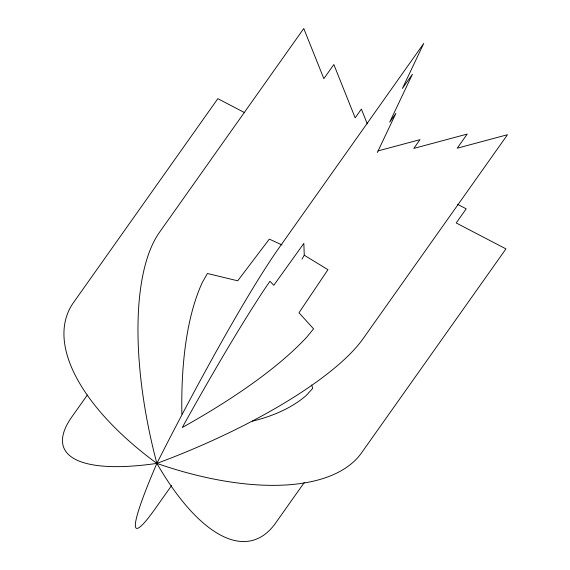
<?xml version="1.0" encoding="UTF-8"?>
<svg xmlns="http://www.w3.org/2000/svg" width="570" height="570" viewBox="0 0 570 570"><rect width="100%" height="100%" fill="white"/><g stroke="black" fill="none" stroke-linecap="round" stroke-linejoin="round"><path stroke-width="0.85" d="M377.333 152.504L395.894 113.387L389.702 122.137L412.395 74.307L402.392 88.443L423.752 43.427L279.386 247.359A235.096 16.822 -62.5 0 0 156.864 463.403A235.096 16.822 -62.5 0 0 155.653 508.091L171.584 485.59M302.057 259.065L304.252 255.21L303.846 243.411L273.799 285.292L269.945 281.274L263.917 290.116A336.877 24.104 -62.5 0 0 182.272 427.507A336.877 93.423 -21.8 0 0 306.909 336.984L313.578 328.84L298.979 312.752L327.95 269.688L304.252 255.21M87.331 395.024L71.92 416.798A235.096 65.194 -21.8 0 0 156.864 463.403A235.096 88.984 75 0 0 275.631 523.011L304.401 482.37M378.088 150.907L419.997 139.664L413.799 148.414L467.222 134.078L457.211 148.207L507.492 134.72L363.118 338.651A235.096 65.194 -21.8 0 1 156.864 463.403A235.096 109.02 25.4 0 1 73.473 302.613L217.84 98.681L244.687 112.682M282.022 244.965L269.318 239.115L237.719 280.81L207.43 273.493L202.321 282.449A336.877 127.509 75 0 0 181.873 414.105M457.525 204.309L466.203 208.834L456.2 222.963L505.939 248.898L361.565 452.829A235.096 109.02 25.4 0 1 156.864 463.403A235.096 88.984 75 0 1 159.408 232.432L303.774 28.5L323.846 78.667L333.849 64.538L355.167 117.84L361.366 109.091L367.265 123.847M311.626 385.035L312.766 388.334L306.111 395.601A336.877 156.216 25.4 0 1 252.41 421.159"/></g></svg>
